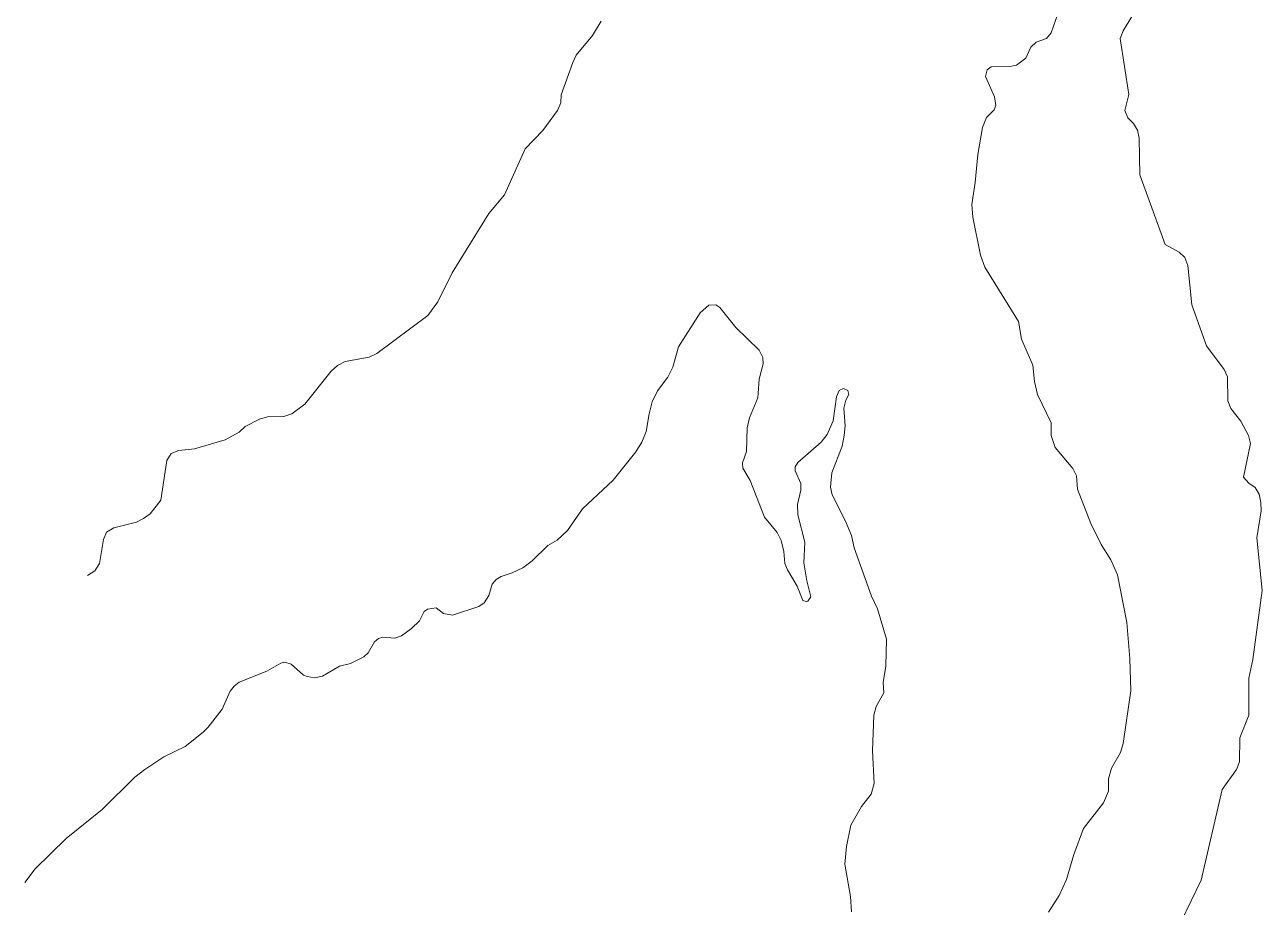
# Model space of a CAD drawing. Header units: metres. Extents: x 410745 to 429404, y 8411666 to 8441426.
# Drawn here: x 424239 to 426031, y 8436937 to 8438215 of the extents above; entities that cross this region are included whole.
import ezdxf

# ---------------------------------------------------------------- set-up
doc = ezdxf.new("R2010")
doc.units = ezdxf.units.M
doc.layers.add('BASE_AGUA', color=7, linetype='Continuous', lineweight=13, true_color=0x419bd7)
doc.layers.add('BASE_VIAS', color=7, linetype='Continuous', lineweight=13, true_color=0xb9b9b9)

msp = doc.modelspace()

# ---------------------------------------------------------------- linework, layer by layer
at = {"layer": 'BASE_AGUA'}
for points in [[(424330.3, 8437417.3), (424340.7, 8437424.2), (424347.6, 8437434.6), (424353.3, 8437469.7), (424357.9, 8437480.1), (424368.3, 8437486.4), (424401.3, 8437494.6), (424411.1, 8437499.8), (424420.9, 8437506.7), (424436.5, 8437526.3), (424445, 8437583.9), (424451.4, 8437594.3), (424462.3, 8437598.3), (424484.9, 8437600.7), (424529.5, 8437614.1), (424549.7, 8437625.1), (424558.4, 8437633.1), (424579.2, 8437643.6), (424590.7, 8437647), (424614.5, 8437647.7), (424626.1, 8437651.7), (424645.1, 8437665.6), (424683.2, 8437713.5), (424692.4, 8437721.6), (424703.4, 8437727.4), (424738.1, 8437733.8), (424749.1, 8437739), (424823.1, 8437793.9), (424837.5, 8437813.5), (424858.2, 8437855.6), (424911.2, 8437941.4), (424934.3, 8437968.6), (424964.2, 8438035.4), (424989.6, 8438061.9), (425011, 8438090.8), (425015.6, 8438101.7), (425016.1, 8438113.2), (425032.8, 8438160.4), (425037.9, 8438170.8), (425061.6, 8438199.1), (425074.3, 8438219.8)], [(425899.2, 8436885.7), (425943, 8436976.1), (425973.3, 8437107.4), (425994, 8437136.8), (425998.6, 8437147.8), (425999.1, 8437182.3), (426012.3, 8437215.1), (426012.2, 8437268.6), (426017.9, 8437295.7), (426031.5, 8437395.8), (426023.7, 8437471.8), (426030, 8437510.9), (426029.4, 8437523), (426027, 8437535.1), (426021.2, 8437544.8), (426011.9, 8437551.1), (426004.4, 8437559.7), (426014.7, 8437608.7), (426011.7, 8437620.2), (426000.7, 8437640.8), (425986.1, 8437659.2), (425981.5, 8437670.1), (425981.4, 8437705.2), (425976.1, 8437715.6), (425950.6, 8437750), (425929.5, 8437809.2), (425923.6, 8437866.2), (425919.5, 8437877.7), (425911.4, 8437885.7), (425891.1, 8437896.6), (425854.3, 8437997.7), (425853, 8438050.7), (425850.6, 8438062.2), (425844.8, 8438071.9), (425836.7, 8438080), (425832.6, 8438090.9), (425838.3, 8438113.9), (425825.9, 8438195), (425829.9, 8438205.9), (425842.6, 8438226.7)]]:
    msp.add_lwpolyline(points, dxfattribs=at)
at = {"layer": 'BASE_VIAS'}
for points in [[(425721.9, 8436930), (425737.5, 8436954), (425747.8, 8436977.3), (425758.5, 8437013.6), (425772.8, 8437051.3), (425801.4, 8437088.2), (425808.6, 8437105.2), (425808.8, 8437123), (425813.4, 8437138.3), (425826.3, 8437161.1), (425830.1, 8437174.3), (425841.1, 8437250.3), (425839.8, 8437297.5), (425835.6, 8437349.5), (425821.8, 8437418.2), (425812.2, 8437440.1), (425798.3, 8437462.5), (425783.1, 8437492.6), (425764.1, 8437542.3), (425762.3, 8437561.6), (425757.4, 8437572.2), (425731.8, 8437603), (425726, 8437620.2), (425725.6, 8437638.3), (425706.1, 8437679.4), (425701.7, 8437698.1), (425699.3, 8437722.2), (425682.7, 8437759.6), (425678.3, 8437785.2), (425629.5, 8437863.9), (425623.3, 8437881.4), (425612.2, 8437936.3), (425610.7, 8437954.4), (425615.8, 8437986.4), (425619.4, 8438027), (425626.2, 8438066.1), (425632, 8438080.8), (425643, 8438091.5), (425645.8, 8438098.1), (425643.5, 8438110.7), (425630.7, 8438140.1), (425633, 8438149.8), (425638.7, 8438153.9), (425665.9, 8438154.3), (425675.5, 8438156.3), (425689.1, 8438166.7), (425696.3, 8438182.5), (425704.3, 8438189.8), (425719.1, 8438195), (425725.7, 8438203.3), (425739.5, 8438241.9)], [(425436.8, 8436930.6), (425435, 8436952.8), (425427.2, 8436999.6), (425429.4, 8437025.3), (425435.5, 8437055.9), (425451.2, 8437083), (425464.9, 8437100.7), (425469.5, 8437116.2), (425467.1, 8437163.7), (425469.1, 8437215.4), (425472.2, 8437227.9), (425483.6, 8437247.8), (425482.5, 8437262.3), (425486.5, 8437286.1), (425487.5, 8437325.3), (425474.1, 8437369.3), (425465.7, 8437387.6), (425440.7, 8437457.7), (425436.5, 8437475.5), (425428, 8437496), (425408.7, 8437534.2), (425406, 8437545.5), (425408.3, 8437566), (425423.2, 8437604.8), (425426.1, 8437620.3), (425427.5, 8437634.3), (425425.6, 8437659.7), (425428.5, 8437671.2), (425432.7, 8437679.3), (425431.1, 8437685.3), (425425.1, 8437688.3), (425418.8, 8437685.5), (425415, 8437676), (425410.1, 8437641.6), (425401.6, 8437621.7), (425392.8, 8437610.4), (425358.7, 8437581), (425354.8, 8437574.7), (425355, 8437569.2), (425363.3, 8437550.5), (425363.2, 8437541.2), (425358.6, 8437520.2), (425358.7, 8437505.5), (425368.9, 8437465.7), (425367.7, 8437435.9), (425371.7, 8437409.9), (425377.6, 8437386.4), (425373.6, 8437380.4), (425371.1, 8437379.7), (425366.1, 8437381.4), (425357.9, 8437401.8), (425343.8, 8437425.7), (425340.3, 8437434.7), (425338.8, 8437452.3), (425335, 8437468), (425328.9, 8437479.8), (425310.6, 8437501.8), (425289.7, 8437554.8), (425279.3, 8437572.7), (425279, 8437580.6), (425284.7, 8437597.2), (425285.3, 8437631.1), (425288.7, 8437645.5), (425300.8, 8437674.9), (425303.1, 8437701.8), (425308.9, 8437724.1), (425308.2, 8437733.3), (425302.7, 8437743.8), (425269, 8437776.5), (425246, 8437805.5), (425240.1, 8437809.3), (425229.9, 8437809), (425217.4, 8437797.8), (425186, 8437748.4), (425177.9, 8437719.3), (425170.8, 8437704.6), (425155.6, 8437684.9), (425148.1, 8437668.7), (425143.5, 8437651.7), (425139.1, 8437625.8), (425133, 8437610.3), (425124.4, 8437596.7), (425091.4, 8437555.7), (425047.1, 8437513.8), (425025.5, 8437482.6), (425010.5, 8437468.5), (424996.9, 8437460.7), (424974, 8437438.5), (424960.4, 8437428.7), (424945.3, 8437421.1), (424929.3, 8437416.2), (424921.8, 8437411.7), (424916.2, 8437405.1), (424911.5, 8437388.7), (424904.7, 8437378), (424896.8, 8437372.8), (424858.7, 8437359.9), (424845.8, 8437362.6), (424834.9, 8437370.4), (424822.7, 8437368.8), (424817.7, 8437365.4), (424810.8, 8437351.8), (424799.2, 8437340.6), (424784.9, 8437330), (424775.2, 8437326.7), (424758.1, 8437328.2), (424751.6, 8437326.3), (424745.9, 8437321.3), (424736.7, 8437305.3), (424730.3, 8437299.8), (424711.2, 8437290.2), (424695.2, 8437286.4), (424670.6, 8437271.6), (424659.1, 8437269.4), (424648.1, 8437271), (424642.9, 8437273.1), (424625, 8437289.1), (424615.9, 8437291.9), (424610.3, 8437290.7), (424589.7, 8437279), (424549.6, 8437262.9), (424542.7, 8437257.3), (424537, 8437249.9), (424525.3, 8437223.9), (424505, 8437197.8), (424497.7, 8437190.6), (424471.6, 8437170), (424440.9, 8437154.9), (424413, 8437136.4), (424398.9, 8437125.3), (424351.5, 8437078.5), (424299.3, 8437036.6), (424254.4, 8436992.6), (424239.3, 8436973.1)]]:
    msp.add_lwpolyline(points, dxfattribs=at)

doc.saveas('drawing.dxf')
